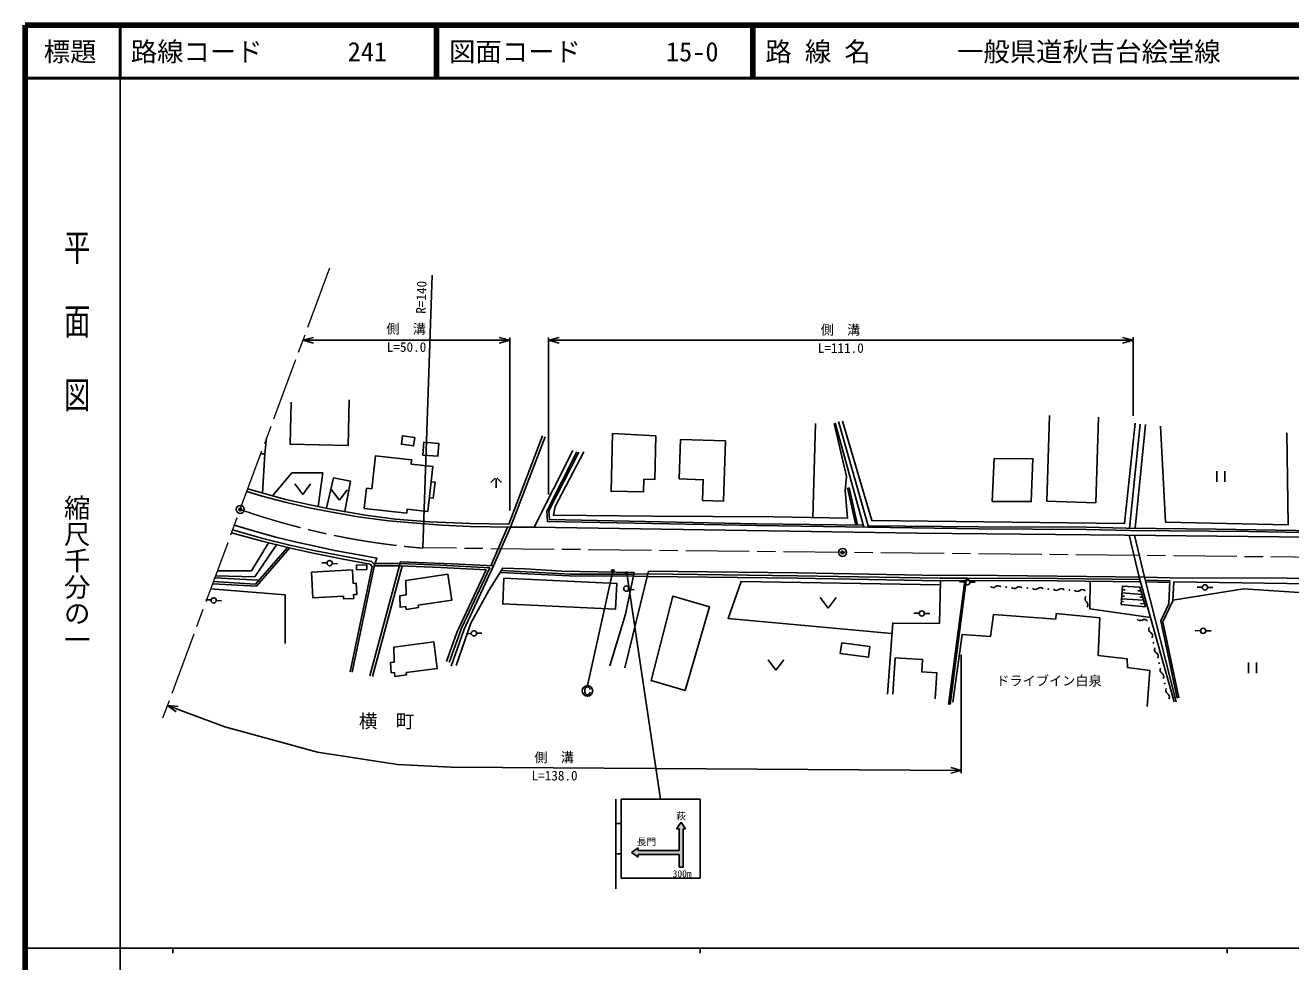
# Model space of a CAD drawing. Units: millimetres at full size, sheet at 1:1000; details may follow other scales. Extents: x 40000 to 680000, y 20000 to 380000.
# Drawn here: x 40000 to 280026, y 202409 to 380000 of the extents above; entities that cross this region are included whole.
import ezdxf
from ezdxf.enums import TextEntityAlignment as Align

# ---------------------------------------------------------------- set-up
doc = ezdxf.new("R2010")
doc.units = ezdxf.units.MM
doc.header["$LTSCALE"] = 1000
doc.header["$PDMODE"] = 32
doc.header["$PDSIZE"] = 500
doc.linetypes.add('CHAIN', pattern=[18.5, 12, -1.5, 3.5, -1.5])
for name, color, linetype, lineweight in [('M-BGD', 7, 'Continuous', 25), ('M-BMK', 2, 'CHAIN', 13), ('M-BMK-SRVR', 3, 'Continuous', 25), ('M-STR-STRC', 7, 'Continuous', 25), ('M-TTL', 2, 'Continuous', 140), ('M-TTL-BAND', 7, 'Continuous', 25), ('M-TTL-LINE', 7, 'Continuous', 50)]:
    doc.layers.add(name, color=color, linetype=linetype, lineweight=lineweight)
doc.layers.add('M-TTL-TXT', color=7, linetype='Continuous')
doc.styles.add('@ＭＳ ゴシック', font='')
doc.styles.add('ＭＳ ゴシック', font='')
doc.styles.get('@ＭＳ ゴシック').set_extended_font_data('@MS Gothic')
doc.styles.get('ＭＳ ゴシック').set_extended_font_data('MS Gothic')

msp = doc.modelspace()

# ---------------------------------------------------------------- hatches: boundary and pattern name
at = {"layer": 'M-STR-STRC'}
msp.add_hatch(color=256, dxfattribs=at).paths.add_polyline_path([(155010, 223105), (156260, 223980), (156260, 223480), (164010, 223480), (164010, 227605), (163510, 227605), (164385, 228855), (165260, 227605), (164760, 227605), (164760, 220355), (164010, 220355), (164010, 222730), (156260, 222730), (156260, 222230)])

# ---------------------------------------------------------------- linework, layer by layer
at = {"layer": 'M-BGD'}
for p, q in [((115377, 280873), (117207, 332590)), ((92650, 320271), (94650, 320810)), ((131894, 320271), (92650, 320271)), ((92650, 320271), (94650, 319732)), ((131894, 320271), (129894, 320810)), ((131894, 320271), (129894, 319732)), ((131894, 288010), (131894, 320822)), ((139241, 320271), (141241, 320810)), ((139241, 291013), (139241, 320805)), ((139241, 320271), (250138, 320271)), ((139241, 320271), (141241, 319732)), ((250138, 320271), (248138, 320810)), ((250138, 320271), (248138, 319732)), ((250138, 305966), (250138, 320827)), ((189896, 304492), (189413, 286651)), ((195781, 294430), (193423, 304505)), ((193639, 304582), (199087, 284822)), ((251445, 304374), (249481, 284609)), ((252490, 304270), (250535, 284599)), ((85416, 298715), (84634, 298696)), ((143830, 299350), (136514, 284817)), ((113183, 296799), (113271, 297600)), ((266039, 295433), (266039, 293433)), ((267539, 293433), (267539, 295433)), ((91123, 293007), (92623, 291007)), ((92623, 291007), (94123, 293007)), ((129121, 294086), (128297, 293263)), ((129297, 292263), (129297, 294013)), ((130297, 293263), (129474, 294086)), ((98078, 291922), (99578, 289922)), ((99578, 289922), (101078, 291922)), ((197550, 285195), (195982, 292264)), ((197825, 285191), (196244, 292322)), ((131474, 284825), (128305, 277492)), ((132014, 284813), (128838, 277466)), ((251313, 275367), (249398, 283282)), ((252290, 275355), (250430, 283271)), ((97228, 278040), (96229, 278072)), ((99219, 277870), (98221, 277922)), ((101631, 257389), (105787, 277342)), ((111474, 277441), (105835, 256473)), ((111082, 277906), (106010, 277945)), ((110961, 277457), (106176, 277494)), ((153700, 258123), (158215, 276470)), ((84300, 274748), (75921, 275205)), ((102782, 274192), (102195, 274159)), ((155335, 275496), (157969, 275472)), ((155421, 275920), (158092, 275971)), ((215118, 251201), (218190, 274672)), ((215415, 251162), (218493, 274673)), ((218204, 274438), (217204, 274467)), ((220201, 274381), (219201, 274381)), ((257918, 251686), (251312, 275367)), ((258304, 251668), (252290, 275355)), ((257083, 274656), (252437, 274778)), ((257071, 274356), (252514, 274476)), ((257840, 274420), (257639, 270833)), ((102267, 272034), (102308, 271314)), ((155471, 272940), (154481, 273080)), ((190805, 271466), (192305, 269466)), ((192305, 269466), (193805, 271466)), ((247990, 271734), (248504, 271716)), ((251833, 272060), (248032, 272344)), ((248070, 272904), (248617, 272913)), ((251634, 272757), (251027, 272760)), ((251982, 271540), (251397, 271547)), ((263261, 273437), (262261, 273432)), ((265260, 273380), (264260, 273396)), ((75245, 271025), (74245, 271039)), ((77229, 270838), (76233, 270933)), ((247918, 270700), (248335, 270679)), ((252135, 271003), (247953, 271199)), ((252333, 270309), (251565, 270342)), ((257639, 270833), (255775, 266858)), ((209566, 268505), (208566, 268534)), ((211563, 268448), (210563, 268448)), ((255775, 266858), (258832, 252430)), ((124600, 264641), (123601, 264600)), ((126597, 264722), (125597, 264714)), ((262924, 265201), (261924, 265182)), ((264921, 265129), (263921, 265149)), ((180882, 259679), (182382, 257679)), ((182382, 257679), (183882, 259679)), ((217547, 260635), (217547, 238160)), ((272046, 259153), (272046, 257153)), ((273546, 257153), (273546, 259153)), ((66948, 251015), (68632, 249809)), ((66948, 251015), (69010, 250818)), ((217547, 238682), (215544, 238155)), ((217547, 238682), (215551, 239233))]:
    msp.add_line(p, q, dxfattribs=at)
for points in [[(101443, 308971), (101242, 300289), (90224, 300543), (90408, 308552)], [(385015, 282500), (373728, 282761), (342279, 283264), (299931, 283847), (265867, 284450), (248809, 284615), (241289, 284793), (220860, 284875), (199885, 285088), (194275, 304852)], [(250530, 304515), (248512, 285514), (200579, 286064), (194979, 304916)], [(243563, 305691), (243058, 289461), (233772, 289750), (234277, 305980)], [(279272, 302712), (279566, 285293), (256266, 285785), (255301, 303995)], [(138585, 301957), (132014, 284813), (124382, 284974), (119010, 285170), (114147, 285554), (108910, 286036), (103158, 286795), (97858, 287706), (93835, 288490), (89278, 289545), (84929, 290715), (81994, 291578)], [(138119, 302136), (131692, 285370), (124398, 285523), (116679, 285805), (114186, 286002), (110218, 286367), (104511, 287121), (97957, 288247), (93950, 289028), (89412, 290079), (85078, 291245), (82185, 292095)], [(84980, 291274), (85416, 298715), (85776, 301776)], [(199854, 284810), (178714, 285132), (139024, 285914), (138895, 287835), (144621, 299077)], [(198990, 285173), (178720, 285482), (139435, 286243), (139336, 287897), (144977, 299038)], [(195781, 294430), (195506, 291772), (195955, 286521), (181957, 286801), (158959, 286920), (140189, 287065), (140519, 288710), (145920, 299133)], [(95537, 288719), (96421, 295107), (90560, 295121), (86877, 290761)], [(100590, 287795), (101674, 293556), (98472, 294178), (97126, 288409)], [(116960, 293439), (117729, 293355), (117393, 290303), (116624, 290388)], [(105787, 277342), (105397, 277832), (100264, 278760), (94630, 279869), (90068, 280896), (84925, 282144), (79098, 283772)], [(101973, 257317), (106216, 277686), (105699, 278336), (100366, 279301), (94744, 280408), (90193, 281432), (85064, 282676), (79290, 284289)], [(106216, 277686), (106675, 278956), (102556, 279686), (98663, 280394), (94425, 281329), (91421, 282002), (87548, 282952), (84338, 283777), (79634, 285215)], [(400775, 281243), (399562, 281170), (385055, 281333), (368547, 281660), (341425, 282149), (320039, 282541), (289567, 282849), (248509, 283292), (209208, 283686), (136513, 284818), (132014, 284813)], [(384840, 281904), (373716, 282162), (342270, 282664), (328477, 283039), (318068, 283272), (299925, 283498), (272085, 283990), (249475, 284209), (241284, 284393), (220857, 284475), (199854, 284810)], [(90184, 280870), (83840, 273615), (75508, 274092)], [(89744, 280975), (83668, 274026), (75653, 274484)], [(87630, 281488), (83527, 275378), (76061, 275584)], [(86105, 281857), (82905, 276530), (76415, 276539)], [(120809, 258467), (123249, 265482), (128838, 277466), (120984, 277852), (111176, 278256), (105353, 256603)], [(119887, 259315), (121877, 264830), (127407, 276717), (118814, 277154), (110962, 277461)], [(120405, 259128), (122768, 265678), (128096, 277133), (118834, 277603), (111082, 277906)], [(155487, 276245), (141788, 276483), (134792, 276889), (130550, 277061), (127947, 272799), (124492, 266637), (121708, 258613)], [(155335, 275496), (143192, 275606), (130048, 276240)], [(155421, 275920), (143349, 275885), (130285, 276629)], [(150905, 258498), (153878, 268343), (155487, 276245)], [(335992, 274181), (308023, 274660), (279378, 275139), (257188, 275180), (252345, 275355), (235735, 275553), (218755, 275744), (213561, 275648), (186501, 276157), (158215, 276470)], [(251564, 274464), (235725, 274653), (226830, 274717), (213558, 274647), (186480, 275120), (158094, 275471), (157969, 275472)], [(251452, 274865), (235729, 275053), (218719, 275174), (213561, 275147), (186487, 275620), (158092, 275971)], [(213555, 273891), (175767, 274541), (173312, 267500), (204389, 264673)], [(203553, 253119), (204530, 266619), (213379, 266558), (213573, 274647)], [(253453, 267692), (241911, 269360), (241959, 274579)], [(257083, 274656), (256911, 270295), (255389, 267050), (258502, 252360)], [(335414, 273190), (308006, 273660), (279369, 274139), (257840, 274420)], [(89301, 262726), (89265, 272012), (75156, 273144)], [(292508, 245514), (284553, 272246), (271097, 273137), (257647, 270978)], [(252818, 250833), (253281, 257620), (249042, 258209), (249031, 259825), (243492, 260488), (243803, 267619), (235523, 268424), (235447, 267380), (223666, 268232), (223078, 264103), (217678, 264493), (215919, 251652)], [(204531, 253120), (205001, 260044), (210212, 259690), (210054, 257377), (212918, 257182), (212585, 252278)], [(217547, 238682), (120787, 239301), (110592, 239786), (95405, 242144), (77860, 246929), (66948, 251015)]]:
    msp.add_lwpolyline(points, dxfattribs=at)
for points in [[(157320, 293927), (159421, 293882), (159595, 302121), (151389, 302581), (151157, 291579), (151158, 291638), (157269, 291509)], [(113858, 301848), (111546, 302154), (111332, 300537), (113644, 300231)], [(115389, 298489), (115580, 300925), (118440, 300700), (118248, 298264)], [(172426, 289766), (168468, 289898), (168599, 293817), (164040, 293969), (164289, 301466), (172806, 301182)], [(112370, 287481), (104301, 288369), (104723, 292204), (105757, 292090), (106446, 298351), (113271, 297600), (113183, 296799), (117280, 296348), (116340, 287807), (112453, 288235)], [(223752, 297817), (231138, 297797), (230799, 289676), (223413, 289685)], [(100343, 271732), (94564, 271408), (94291, 276281), (102051, 276717), (102195, 274159), (102782, 274192), (102901, 272069), (102267, 272034), (102308, 271314), (100372, 271206)], [(104770, 276764), (102835, 276745), (102826, 277624), (104761, 277644)], [(114558, 269569), (112245, 269220), (112159, 269791), (111102, 269631), (111017, 271778), (112230, 271961), (112159, 274728), (120128, 275930), (120877, 270963), (114493, 270000)], [(130779, 275140), (152195, 274150), (151970, 269272), (130553, 270263)], [(252508, 269698), (247882, 270177), (248122, 273650), (251430, 273470)], [(165172, 253846), (158720, 255718), (162845, 271738), (169779, 269727)], [(117491, 263075), (109907, 262083), (109962, 259190), (109281, 259157), (109377, 257193), (110052, 257226), (110066, 256518), (112279, 256807), (112222, 257238), (118153, 258014)], [(194864, 262895), (200197, 262183), (199924, 260137), (194591, 260848)]]:
    msp.add_lwpolyline(points, close=True, dxfattribs=at)
for centre, radius in [((97727, 277998), 500), ((153988, 273164), 500), ((218701, 274387), 500), ((263760, 273400), 500), ((75733, 270919), 500), ((226057, 273445), 50), ((230052, 273261), 50), ((234048, 273077), 50), ((238044, 272893), 50), ((210063, 268454), 500), ((125098, 264687), 500), ((263421, 265147), 500), ((253997, 262893), 50), ((255066, 259038), 50), ((256134, 255183), 50)]:
    msp.add_circle(centre, radius, dxfattribs=at)
for centre, start, end in [((224534, 272989), 43.75983, 130.96547), ((223583, 274084), 223.75983, 310.96547), ((227579, 273900), 223.75983, 310.96547), ((228530, 272805), 43.75983, 130.96547), ((231575, 273716), 223.75983, 310.96547), ((232526, 272621), 43.75983, 130.96547), ((235571, 273532), 223.75983, 310.96547), ((236521, 272437), 43.75983, 130.96547), ((239566, 273348), 223.75983, 310.96547), ((240517, 272253), 43.75983, 130.96547), ((241765, 271212), 143.6058, 230.81144), ((240849, 270088), 323.6058, 50.81144), ((251469, 267805), 216.18321, 303.38885), ((252267, 266594), 36.18321, 123.38885), ((253835, 265442), 151.89203, 239.09767), ((253091, 264198), 331.89203, 59.09767), ((254904, 261587), 151.89203, 239.09767), ((254159, 260343), 331.89203, 59.09767), ((255973, 257733), 151.89203, 239.09767), ((255228, 256489), 331.89203, 59.09767), ((257041, 253878), 151.89203, 239.09767), ((256296, 252634), 331.89203, 59.09767)]:
    msp.add_arc(centre, 725, start, end, dxfattribs=at)
at = {"layer": 'M-BMK'}
for p, q in [((97697, 333915), (65623, 247443)), ((380783, 278061), (115377, 280873))]:
    msp.add_line(p, q, dxfattribs=at)
msp.add_arc((126791, 420407), 140000, 250.79576, 265.32349, dxfattribs=at)
at = {"layer": 'M-BMK-SRVR'}
for centre in [(80777, 288185), (195019, 280029)]:
    msp.add_circle(centre, 750, dxfattribs=at)
for p in [(80777, 288185), (80777, 288185), (195019, 280029)]:
    msp.add_point(p, dxfattribs=at)
at = {"layer": 'M-STR-STRC'}
for p, q in [((151433, 276503), (146629, 254764)), ((154078, 276072), (160510, 233220)), ((146129, 254014), (146129, 253514)), ((152010, 233220), (152010, 216220)), ((153010, 233220), (153010, 218220)), ((153010, 233220), (168010, 233220)), ((168010, 233220), (168010, 218220)), ((152010, 228595), (153010, 228595)), ((163510, 227605), (164385, 228855)), ((164385, 228855), (165260, 227605)), ((164010, 227605), (163510, 227605)), ((164010, 227605), (164010, 223480)), ((164760, 227605), (164760, 220355)), ((165260, 227605), (164760, 227605)), ((155010, 223105), (156260, 223980)), ((156260, 223980), (156260, 223480)), ((156260, 223480), (164010, 223480)), ((152010, 222845), (153010, 222845)), ((156260, 222230), (155010, 223105)), ((156260, 222730), (156260, 222230)), ((156260, 222730), (164010, 222730)), ((164010, 222730), (164010, 220355)), ((164010, 220355), (164760, 220355)), ((153010, 218220), (168010, 218220))]:
    msp.add_line(p, q, dxfattribs=at)
for centre, radius in [((151433, 276503), 250), ((151433, 276503), 200), ((151433, 276503), 150), ((151433, 276503), 100), ((151433, 276503), 50), ((151433, 276503), 20), ((154078, 276072), 250), ((154078, 276072), 200), ((154078, 276072), 150), ((154078, 276072), 100), ((154078, 276072), 50), ((154078, 276072), 20), ((146629, 253764), 1000)]:
    msp.add_circle(centre, radius, dxfattribs=at)
for centre, start, end in [((146629, 254014), 360, 180), ((146629, 253514), 180, 360)]:
    msp.add_arc(centre, 500, start, end, dxfattribs=at)
for p in [(151433, 276503), (154078, 276072)]:
    msp.add_point(p, dxfattribs=at)
at = {"layer": 'M-TTL'}
for p, q in [((40000, 380000), (40000, 20000)), ((680000, 380000), (40000, 380000))]:
    msp.add_line(p, q, dxfattribs=at)
at = {"layer": 'M-TTL-BAND'}
for p, q in [((58000, 370000), (58000, 20000)), ((40000, 205000), (579000, 205000)), ((68000, 205000), (68000, 204000)), ((168000, 205000), (168000, 204000)), ((268000, 205000), (268000, 204000))]:
    msp.add_line(p, q, dxfattribs=at)
at = {"layer": 'M-TTL-LINE'}
for p, q in [((58000, 380000), (58000, 370000)), ((117750, 380000), (117750, 370000)), ((118250, 380000), (118250, 370000)), ((177750, 380000), (177750, 370000)), ((178250, 380000), (178250, 370000)), ((40000, 370000), (680000, 370000))]:
    msp.add_line(p, q, dxfattribs=at)

# ---------------------------------------------------------------- texts
at = {"layer": 'M-BGD', "style": 'ＭＳ ゴシック'}
msp.add_text('R=140', height=1833, rotation=88.371, dxfattribs=at).set_placement((116476, 325260), align=Align.BOTTOM_LEFT)
for s, p in [('側\u3000溝', (112236, 320976)), ('側\u3000溝', (194617, 320787)), ('L=50.0', (112308, 317519)), ('L=111.0', (194689, 317329)), ('側\u3000溝', (140321, 239686)), ('L=138.0', (140394, 236229))]:
    msp.add_text(s, height=1833, dxfattribs=at).set_placement(p, align=Align.BOTTOM_CENTER)
for s, height, p in [('ドライブイン白泉', 1833, (234186, 255692)), ('横\u3000町', 2566, (108524, 248023))]:
    msp.add_text(s, height=height, dxfattribs=at).set_placement(p, align=Align.MIDDLE_CENTER)
at = {"layer": 'M-STR-STRC', "style": 'ＭＳ ゴシック'}
for s, p in [('萩', (164385, 228955)), ('長門', (157810, 224080))]:
    msp.add_text(s, height=1320, dxfattribs=at).set_placement(p, align=Align.BOTTOM_CENTER)
msp.add_text('300m', height=1320, dxfattribs=at).set_placement((164589, 219088), align=Align.MIDDLE_CENTER)
at = {"layer": 'M-TTL-BAND', "style": '@ＭＳ ゴシック', "width": 1.4}
msp.add_text('平  面  図', height=3666, rotation=270, dxfattribs=at).set_placement((49777, 306475), align=Align.MIDDLE_RIGHT)
at = {"layer": 'M-TTL-BAND', "style": '@ＭＳ ゴシック'}
msp.add_text('縮尺千分の一', height=3666, rotation=270, dxfattribs=at).set_placement((49777, 261030), align=Align.MIDDLE_RIGHT)
at = {"layer": 'M-TTL-TXT', "style": 'ＭＳ ゴシック'}
msp.add_text('標題', height=3666, dxfattribs=at).set_placement((48500, 375000), align=Align.MIDDLE_CENTER)
for s, p in [('路線コード', (60000, 375000)), ('図面コード', (120380, 375000)), ('路 線 名', (180380, 375000)), ('一般県道秋吉台絵堂線', (216734, 375000)), ('241', (101142, 375000)), ('15-0', (161521, 375000))]:
    msp.add_text(s, height=3666, dxfattribs=at).set_placement(p, align=Align.MIDDLE_LEFT)

doc.saveas('drawing.dxf')
